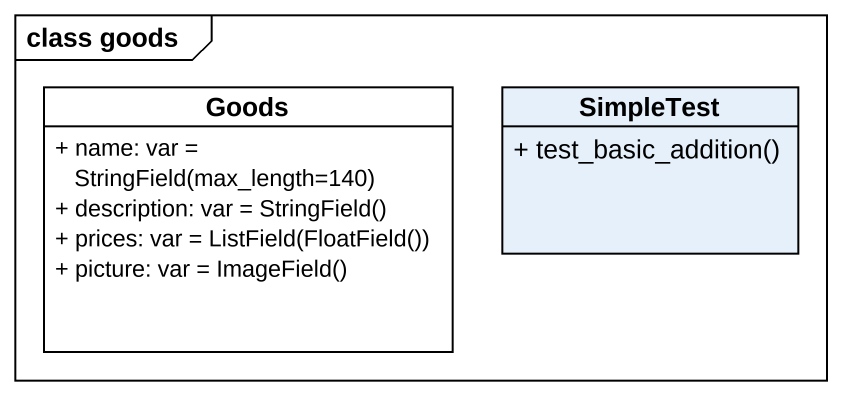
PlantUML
@startuml
mainframe class goods
hide circle
hide empty members
skinparam classAttributeIconSize 0
class Goods #FFFFFF {
  {field} + name: var = StringField(max_length=140)
  {field} + description: var = StringField()
  {field} + prices: var = ListField(FloatField())
  {field} + picture: var = ImageField()
}
class SimpleTest {
  + test_basic_addition()
}
@enduml
